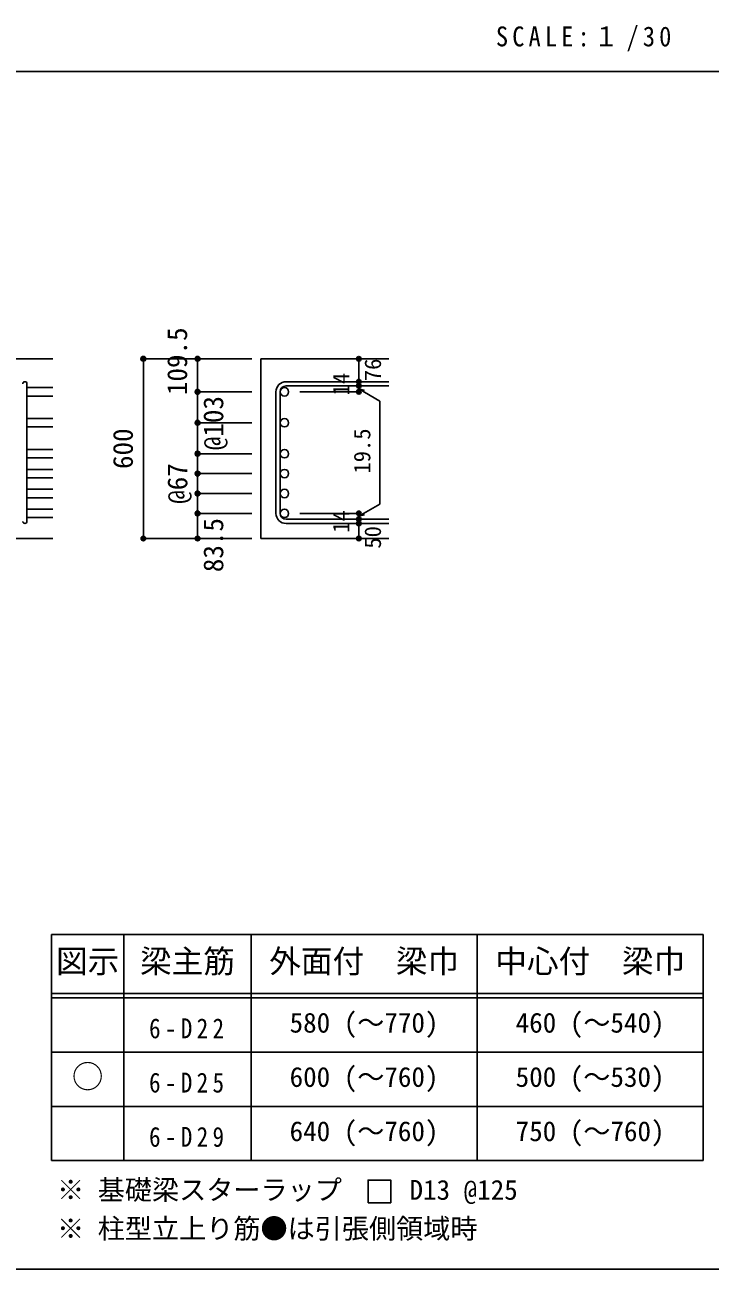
# Model space of a CAD drawing. Units: millimetres at full size, sheet at 1:30, with parts at other scales. Extents: x -5973 to 5954, y -4195 to 4201.
# Drawn here: x 1359 to 3633, y -4195 to -67 of the extents above; entities that cross this region are included whole.
import ezdxf
from ezdxf.enums import TextEntityAlignment as Align

# ---------------------------------------------------------------- set-up
doc = ezdxf.new("R2010")
doc.units = ezdxf.units.MM
doc.header["$LTSCALE"] = 30
doc.header["$PDMODE"] = 32
doc.header["$PDSIZE"] = 15
for name, color, linetype in [('0-1', 2, 'Continuous'), ('0-5', 7, 'Continuous'), ('0-6', 7, 'Continuous'), ('0-D', 4, 'Continuous'), ('6-7_文字', 7, 'Continuous'), ('6-E_枠', 7, 'Continuous'), ('F-0_枠', 6, 'Continuous')]:
    doc.layers.add(name, color=color, linetype=linetype)
doc.styles.add('ＭＳ ゴシック', font='')
doc.styles.get('ＭＳ ゴシック').set_extended_font_data('MS Gothic')

msp = doc.modelspace()

# ---------------------------------------------------------------- linework, layer by layer
at = {"layer": '0-1'}
for p, q in [((1452.44, -1174.89), (52.44, -1174.89)), ((2567.44, -1174.89), (2142.44, -1174.89)), ((2142.44, -1174.89), (2142.44, -1771.39)), ((1052.44, -1771.39), (1452.44, -1771.39)), ((2567.44, -1771.39), (2142.44, -1771.39))]:
    msp.add_line(p, q, dxfattribs=at)
at = {"layer": '0-5'}
for p, q in [((1452.44, -1270.51), (1366.44, -1270.51)), ((1452.44, -1298.51), (1366.44, -1298.51)), ((1452.44, -1373.2), (1366.44, -1373.2)), ((1452.44, -1401.2), (1366.44, -1401.2)), ((1452.44, -1475.89), (1366.44, -1475.89)), ((1452.44, -1503.89), (1366.44, -1503.89)), ((1452.44, -1541.89), (1366.44, -1541.89)), ((1452.44, -1569.89), (1366.44, -1569.89)), ((1452.44, -1607.89), (1366.44, -1607.89)), ((1452.44, -1635.89), (1366.44, -1635.89)), ((1452.44, -1673.89), (1366.44, -1673.89)), ((1452.44, -1701.89), (1366.44, -1701.89))]:
    msp.add_line(p, q, dxfattribs=at)
at = {"layer": '0-5', "color": 3}
for centre in [(2220.44, -1284.51), (2220.44, -1387.2), (2220.44, -1489.89), (2220.44, -1555.89), (2220.44, -1621.89), (2220.44, -1687.89)]:
    msp.add_circle(centre, 14, dxfattribs=at)
at = {"layer": '0-6'}
for p, q in [((1366.44, -1714.39), (1366.44, -1258.01)), ((2567.44, -1251.01), (2225.94, -1251.01)), ((2567.44, -1265.01), (2225.94, -1265.01)), ((2192.44, -1284.51), (2192.44, -1687.89)), ((2206.44, -1284.51), (2206.44, -1687.89)), ((2567.44, -1707.39), (2225.94, -1707.39)), ((2567.44, -1721.39), (2225.94, -1721.39))]:
    msp.add_line(p, q, dxfattribs=at)
for centre, radius, start, end in [((1359.44, -1258.01), 7, 0, 180), ((2225.94, -1284.51), 33.5, 90, 180), ((2225.94, -1284.51), 19.5, 90, 180), ((2225.94, -1687.89), 33.5, 180, 270), ((2225.94, -1687.89), 19.5, 180, 270), ((1359.44, -1714.39), 7, 180, 0)]:
    msp.add_arc(centre, radius, start, end, dxfattribs=at)
at = {"layer": '0-D'}
for p, q in [((1752.44, -1174.89), (1932.44, -1174.89)), ((1752.44, -1174.89), (1932.44, -1174.89)), ((1752.44, -1771.39), (1752.44, -1174.89)), ((1932.44, -1174.89), (2112.44, -1174.89)), ((1932.44, -1174.89), (2112.44, -1174.89)), ((2467.44, -1265.01), (2467.44, -1251.01)), ((2467.44, -1265.01), (2467.44, -1284.51)), ((2467.44, -1274.76), (2486.76, -1279.93)), ((2467.44, -1274.76), (2537.5, -1315.21)), ((1932.44, -1284.51), (2112.44, -1284.51)), ((1932.44, -1284.51), (2112.44, -1284.51)), ((2467.44, -1284.51), (2271.35, -1284.51)), ((2537.5, -1315.21), (2537.5, -1657.2)), ((1932.44, -1387.2), (2112.44, -1387.2)), ((1932.44, -1388.2), (1932.44, -1771.39)), ((1932.44, -1489.89), (2112.44, -1489.89)), ((1932.44, -1555.89), (2112.44, -1555.89)), ((1932.44, -1621.89), (2112.44, -1621.89)), ((1932.44, -1687.89), (2112.44, -1687.89)), ((2467.44, -1687.89), (2271.35, -1687.89)), ((2467.44, -1697.64), (2537.5, -1657.2)), ((2467.44, -1707.39), (2467.44, -1687.89)), ((2467.44, -1697.64), (2486.76, -1692.47)), ((2467.44, -1721.39), (2467.44, -1707.39)), ((2467.44, -1771.39), (2467.44, -1721.39)), ((1752.44, -1771.39), (1932.44, -1771.39)), ((1932.44, -1771.39), (2112.44, -1771.39))]:
    msp.add_line(p, q, dxfattribs=at)
for points in [[(1932.44, -1174.89), (1932.44, -1284.51), (1932.44, -1388.2)], [(2467.44, -1174.89), (2467.44, -1251.01), (2467.44, -1174.89)]]:
    msp.add_lwpolyline(points, dxfattribs=at)
for centre, radius in [((1752.44, -1174.89), 8), ((1752.44, -1174.89), 7.2), ((1752.44, -1174.89), 6.4), ((1752.44, -1174.89), 5.6), ((1752.44, -1174.89), 4.8), ((1752.44, -1174.89), 4), ((1752.44, -1174.89), 3.2), ((1752.44, -1174.89), 2.4), ((1752.44, -1174.89), 1.6), ((1752.44, -1174.89), 0.8), ((1932.44, -1174.89), 8), ((1932.44, -1174.89), 7.2), ((1932.44, -1174.89), 6.4), ((1932.44, -1174.89), 5.6), ((1932.44, -1174.89), 4.8), ((1932.44, -1174.89), 4), ((1932.44, -1174.89), 3.2), ((1932.44, -1174.89), 2.4), ((1932.44, -1174.89), 1.6), ((1932.44, -1174.89), 0.8), ((2467.44, -1174.89), 4), ((2467.44, -1174.89), 3.6), ((2467.44, -1174.89), 3.2), ((2467.44, -1174.89), 2.8), ((2467.44, -1174.89), 2.4), ((2467.44, -1174.89), 2), ((2467.44, -1174.89), 1.6), ((2467.44, -1174.89), 1.2), ((2467.44, -1174.89), 0.8), ((2467.44, -1174.89), 0.4), ((1932.44, -1284.51), 8), ((1932.44, -1284.51), 7.2), ((1932.44, -1284.51), 6.4), ((1932.44, -1284.51), 5.6), ((2467.44, -1251.01), 4), ((2467.44, -1265.01), 4), ((2467.44, -1251.01), 3.6), ((2467.44, -1265.01), 3.6), ((2467.44, -1251.01), 3.2), ((2467.44, -1265.01), 3.2), ((2467.44, -1251.01), 2.8), ((2467.44, -1265.01), 2.8), ((2467.44, -1251.01), 2.4), ((2467.44, -1265.01), 2.4), ((2467.44, -1251.01), 2), ((2467.44, -1265.01), 2), ((2467.44, -1251.01), 1.6), ((2467.44, -1265.01), 1.6), ((2467.44, -1251.01), 1.2), ((2467.44, -1265.01), 1.2), ((2467.44, -1251.01), 0.8), ((2467.44, -1265.01), 0.8), ((2467.44, -1251.01), 0.4), ((2467.44, -1265.01), 0.4), ((1932.44, -1284.51), 4.8), ((1932.44, -1284.51), 4), ((1932.44, -1284.51), 3.2), ((1932.44, -1284.51), 2.4), ((1932.44, -1284.51), 1.6), ((1932.44, -1284.51), 0.8), ((2467.44, -1284.51), 4), ((2467.44, -1284.51), 3.6), ((2467.44, -1284.51), 3.2), ((2467.44, -1284.51), 2.8), ((2467.44, -1284.51), 2.4), ((2467.44, -1284.51), 2), ((2467.44, -1284.51), 1.6), ((2467.44, -1284.51), 1.2), ((2467.44, -1284.51), 0.8), ((2467.44, -1284.51), 0.4), ((1932.44, -1387.2), 8), ((1932.44, -1387.2), 7.2), ((1932.44, -1387.2), 6.4), ((1932.44, -1387.2), 5.6), ((1932.44, -1387.2), 4.8), ((1932.44, -1387.2), 4), ((1932.44, -1387.2), 3.2), ((1932.44, -1387.2), 2.4), ((1932.44, -1387.2), 1.6), ((1932.44, -1387.2), 0.8), ((1932.44, -1489.89), 8), ((1932.44, -1489.89), 7.2), ((1932.44, -1489.89), 6.4), ((1932.44, -1489.89), 5.6), ((1932.44, -1489.89), 4.8), ((1932.44, -1489.89), 4), ((1932.44, -1489.89), 3.2), ((1932.44, -1489.89), 2.4), ((1932.44, -1489.89), 1.6), ((1932.44, -1489.89), 0.8), ((1932.44, -1555.89), 8), ((1932.44, -1555.89), 7.2), ((1932.44, -1555.89), 6.4), ((1932.44, -1555.89), 5.6), ((1932.44, -1555.89), 4.8), ((1932.44, -1555.89), 4), ((1932.44, -1555.89), 3.2), ((1932.44, -1555.89), 2.4), ((1932.44, -1555.89), 1.6), ((1932.44, -1555.89), 0.8), ((1932.44, -1621.89), 8), ((1932.44, -1621.89), 7.2), ((1932.44, -1621.89), 6.4), ((1932.44, -1621.89), 5.6), ((1932.44, -1621.89), 4.8), ((1932.44, -1621.89), 4), ((1932.44, -1621.89), 3.2), ((1932.44, -1621.89), 2.4), ((1932.44, -1621.89), 1.6), ((1932.44, -1621.89), 0.8), ((1932.44, -1687.89), 8), ((1932.44, -1687.89), 7.2), ((1932.44, -1687.89), 6.4), ((1932.44, -1687.89), 5.6), ((1932.44, -1687.89), 4.8), ((1932.44, -1687.89), 4), ((1932.44, -1687.89), 3.2), ((1932.44, -1687.89), 2.4), ((1932.44, -1687.89), 1.6), ((1932.44, -1687.89), 0.8), ((2467.44, -1687.89), 4), ((2467.44, -1687.89), 3.6), ((2467.44, -1687.89), 3.2), ((2467.44, -1687.89), 2.8), ((2467.44, -1687.89), 2.4), ((2467.44, -1687.89), 2), ((2467.44, -1687.89), 1.6), ((2467.44, -1687.89), 1.2), ((2467.44, -1687.89), 0.8), ((2467.44, -1687.89), 0.4), ((2467.44, -1707.39), 4), ((2467.44, -1721.39), 4), ((2467.44, -1707.39), 3.6), ((2467.44, -1721.39), 3.6), ((2467.44, -1707.39), 3.2), ((2467.44, -1721.39), 3.2), ((2467.44, -1707.39), 2.8), ((2467.44, -1721.39), 2.8), ((2467.44, -1707.39), 2.4), ((2467.44, -1721.39), 2.4), ((2467.44, -1707.39), 2), ((2467.44, -1721.39), 2), ((2467.44, -1707.39), 1.6), ((2467.44, -1721.39), 1.6), ((2467.44, -1707.39), 1.2), ((2467.44, -1721.39), 1.2), ((2467.44, -1707.39), 0.8), ((2467.44, -1721.39), 0.8), ((2467.44, -1707.39), 0.4), ((2467.44, -1721.39), 0.4), ((1752.44, -1771.39), 7.2), ((1752.44, -1771.39), 6.4), ((1752.44, -1771.39), 5.6), ((1752.44, -1771.39), 4.8), ((1752.44, -1771.39), 4), ((1752.44, -1771.39), 3.2), ((1752.44, -1771.39), 2.4), ((1752.44, -1771.39), 1.6), ((1752.44, -1771.39), 0.8), ((1932.44, -1771.39), 7.2), ((1932.44, -1771.39), 6.4), ((1932.44, -1771.39), 5.6), ((1932.44, -1771.39), 4.8), ((1932.44, -1771.39), 4), ((1932.44, -1771.39), 3.2), ((1932.44, -1771.39), 2.4), ((1932.44, -1771.39), 1.6), ((1932.44, -1771.39), 0.8), ((2467.44, -1771.39), 4), ((2467.44, -1771.39), 3.6), ((2467.44, -1771.39), 3.2), ((2467.44, -1771.39), 2.8), ((2467.44, -1771.39), 2.4), ((2467.44, -1771.39), 2), ((2467.44, -1771.39), 1.6), ((2467.44, -1771.39), 1.2), ((2467.44, -1771.39), 0.8), ((2467.44, -1771.39), 0.4)]:
    msp.add_circle(centre, radius, dxfattribs=at)
at = {"layer": '0-D', "color": 7}
for p in [(1752.44, -1174.89), (1932.44, -1174.89), (2467.44, -1174.89), (1932.44, -1284.51), (2467.44, -1251.01), (2467.44, -1265.01), (2467.44, -1284.51), (1932.44, -1387.2), (1932.44, -1489.89), (1932.44, -1555.89), (1932.44, -1621.89), (1932.44, -1687.89), (2467.44, -1687.89), (2467.44, -1687.89), (2467.44, -1707.39), (2467.44, -1721.39), (1752.44, -1771.39), (1932.44, -1771.39), (2467.44, -1771.39)]:
    msp.add_point(p, dxfattribs=at)
at = {"layer": '6-7_文字'}
msp.add_lwpolyline([(2498.28, -3974.83), (2573.28, -3974.83), (2573.28, -3899.83), (2498.28, -3899.83)], close=True, dxfattribs=at)
at = {"layer": '6-E_枠', "color": 3}
for p, q in [((1447.71, -3085.43), (1447.71, -3835.43)), ((1447.71, -3085.43), (3610.24, -3085.43)), ((3610.24, -3085.43), (3610.24, -3835.43)), ((1447.71, -3835.43), (3610.24, -3835.43))]:
    msp.add_line(p, q, dxfattribs=at)
at = {"layer": '6-E_枠'}
for p, q in [((1687.71, -3085.43), (1687.71, -3835.43)), ((2110.24, -3085.43), (2110.24, -3835.43)), ((2860.24, -3085.43), (2860.24, -3835.43)), ((1447.71, -3280.43), (3610.24, -3280.43)), ((1447.71, -3295.43), (3610.24, -3295.43)), ((1447.71, -3475.43), (3610.24, -3475.43)), ((1447.71, -3655.43), (3610.24, -3655.43))]:
    msp.add_line(p, q, dxfattribs=at)
at = {"layer": 'F-0_枠', "color": 2}
msp.add_line((-5972.88, -222.05), (3723.6, -222.05), dxfattribs=at)
at = {"layer": 'F-0_枠'}
msp.add_line((5954.1, -4195.24), (-5972.88, -4195.24), dxfattribs=at)

# ---------------------------------------------------------------- texts
at = {"layer": '0-D', "style": 'ＭＳ ゴシック'}
for s, height, p in [('109.5', 65.98, (1917.44, -1295.39)), ('76', 54.99, (2557.6, -1249.24)), ('14', 54.99, (2452.21, -1296.44)), ('@103', 65.98, (2037.44, -1478.2)), ('600', 65.98, (1737.44, -1540.64)), ('19.5', 54.99, (2522.17, -1555.76)), ('@67', 65.98, (1918.19, -1656.12)), ('14', 54.99, (2452.18, -1752.07)), ('83.5', 65.98, (2037.44, -1882.89)), ('50', 54.99, (2557.44, -1804.89))]:
    msp.add_text(s, height=height, rotation=90, dxfattribs=at).set_placement(p, align=Align.BOTTOM_LEFT)
at = {"layer": '6-7_文字', "color": 2, "style": 'ＭＳ ゴシック'}
for s, p in [('図示', (1462.71, -3235.43)), ('梁主筋', (1741.48, -3235.43)), ('外面付\u3000梁巾', (2170.24, -3235.43)), ('中心付\u3000梁巾', (2920.24, -3235.43)), ('○', (1515.21, -3617.93))]:
    msp.add_text(s, height=76.98, dxfattribs=at).set_placement(p, align=Align.BOTTOM_LEFT)
at = {"layer": '6-7_文字', "style": 'ＭＳ ゴシック'}
for s, p in [('580 (～770)', (2237.74, -3430.43)), ('460 (～540)', (2987.74, -3430.43)), ('600 (～760)', (2237.74, -3610.43)), ('500 (～530)', (2987.74, -3610.43)), ('640 (～760)', (2237.74, -3790.43)), ('750 (～760)', (2987.74, -3790.43)), ('※ 基礎梁スターラップ     D13 @125', (1466.27, -3985.01)), ('※ 柱型立上り筋●は引張側領域時', (1466.27, -4113.51))]:
    msp.add_text(s, height=65.98, dxfattribs=at).set_placement(p, align=Align.BOTTOM_LEFT)
at = {"layer": '6-7_文字', "color": 2, "insert": (2922.26, -154.55), "char_height": 65.98, "attachment_point": 7, "style": 'ＭＳ ゴシック'}
msp.add_mtext('\\T1.34;\\W0.9;SCALE:１/30', dxfattribs=at)
at = {"layer": '6-7_文字', "char_height": 65.98, "attachment_point": 7, "style": 'ＭＳ ゴシック'}
for s, insert in [('\\T1.38;\\W0.85;6-D22', (1771.48, -3430.43)), ('\\T1.38;\\W0.85;6-D25', (1771.48, -3610.43)), ('\\T1.38;\\W0.85;6-D29', (1771.48, -3790.43))]:
    msp.add_mtext(s, dxfattribs=dict(at, insert=insert))

doc.saveas('drawing.dxf')
